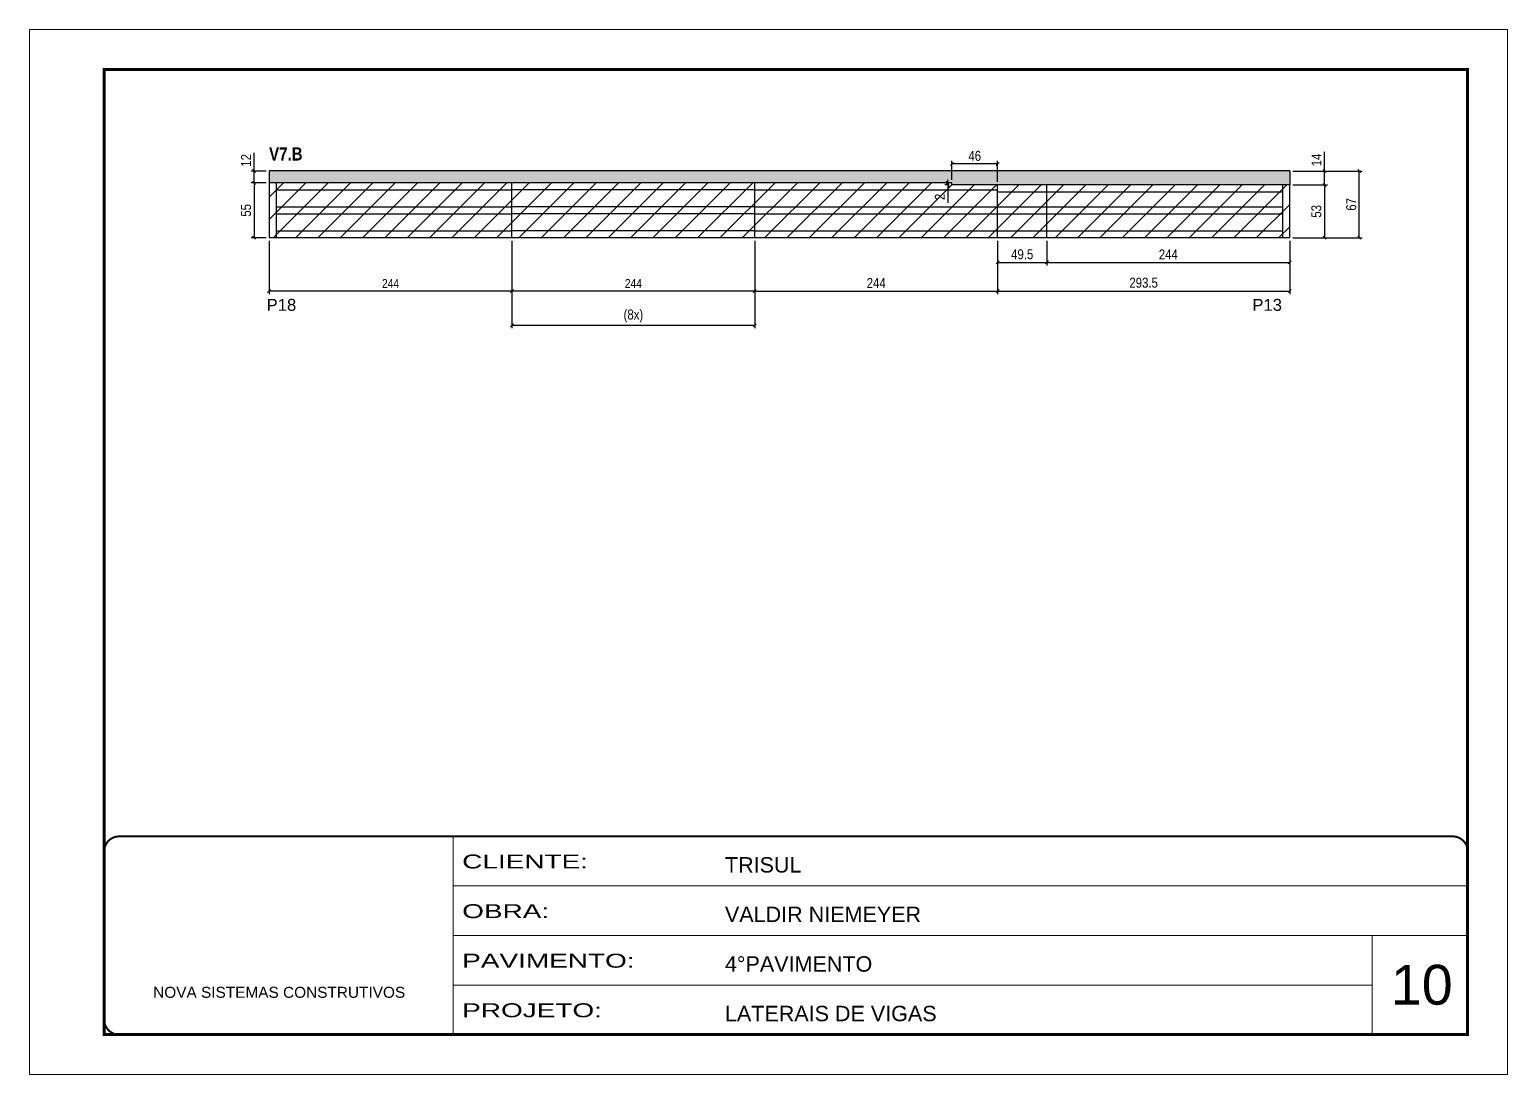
# Model space of a CAD drawing. Extents: x 3330 to 22105, y 1197 to 30204.
# Drawn here: x 14445 to 15930, y 26466 to 27516 of the extents above; entities that cross this region are included whole.
import ezdxf

# ---------------------------------------------------------------- set-up
doc = ezdxf.new("R2010")
doc.units = 0
doc.linetypes.add('CONTINUO', pattern=[0])
doc.linetypes.add('DASHED', pattern=[0.75, 0.5, -0.25])
for name, color, linetype in [('5', 5, 'Continuous'), ('COTA', 241, 'Continuous'), ('NOMENCLATURA', 7, 'Continuous'), ('Painéis', 200, 'Continuous'), ('SARR_2.2x7', 40, 'Continuous')]:
    doc.layers.add(name, color=color, linetype=linetype)
for name, color, linetype, lineweight in [('CARIMBO', 255, 'Continuous', 9), ('Folhas', 255, 'Continuous', 9), ('Hachura', 251, 'Continuous', 9), ('SARRAFO DE PRESSAO', 251, 'DASHED', 9)]:
    doc.layers.add(name, color=color, linetype=linetype, lineweight=lineweight)
doc.styles.add('ARIAL', font='arial.ttf')
doc.styles.add('COTA TECNICA', font='techl___.ttf', dxfattribs={"height": 10})
doc.styles.add('COTA TECNICA-50', font='techl___.ttf', dxfattribs={"height": 9})
doc.styles.get("Standard").update_dxf_attribs({"font": 'arial.ttf'})
doc.styles.add('TECNICA', font='techb___.ttf', dxfattribs={"height": 10})
doc.styles.add('Tecnologia', font='')
doc.styles.get('Tecnologia').set_extended_font_data('Forgotten Futurist')
doc.dimstyles.new('COTA PAINEL-50', dxfattribs={"dimtxt": 9, "dimasz": 3, "dimexe": 3, "dimexo": 3, "dimgap": 3, "dimtad": 1, "dimdec": 1, "dimzin": 12, "dimdsep": 46, "dimtxsty": 'COTA TECNICA-50', "dimblk1": 'OBLIQUE', "dimblk2": 'OBLIQUE', "dimsah": 1, "dimcen": 0.9, "dimclrd": 4, "dimclre": 4, "dimclrt": 240, "dimadec": 1, "dimazin": 3, "dimtfac": 1, "dimtdec": 1, "dimtmove": 0, "dimatfit": 3, "dimfxl": 1, "dimtolj": 1, "dimtzin": 12, "dimarcsym": 0})
doc.dimstyles.new('PAINEL', dxfattribs={"dimtxt": 10, "dimasz": 3, "dimexe": 3, "dimexo": 3, "dimgap": 3, "dimtad": 1, "dimdec": 1, "dimzin": 12, "dimdsep": 46, "dimtxsty": 'COTA TECNICA', "dimblk1": 'OBLIQUE', "dimblk2": 'OBLIQUE', "dimsah": 1, "dimcen": 0.9, "dimclrd": 4, "dimclre": 4, "dimclrt": 240, "dimadec": 1, "dimazin": 3, "dimtfac": 1, "dimtdec": 1, "dimtmove": 0, "dimatfit": 3, "dimfxl": 1, "dimtolj": 1, "dimtzin": 12, "dimarcsym": 0})

# ---------------------------------------------------------------- blocks, each defined once
blk = doc.blocks.new('9999999999')
at = {"color": 30, "linetype": 'CONTINUO'}
for p, q in [((98564.6, 34230.2), (98564.6, 34429.4)), ((98564.6, 34379.6), (99584, 34379.6)), ((98564.6, 34329.8), (99488, 34329.8)), ((99584, 34329.8), (99488, 34329.8)), ((99488, 34329.8), (99488, 34230.2)), ((98564.6, 34280), (99488, 34280))]:
    blk.add_line(p, q, dxfattribs=at)
at = {"color": 30, "linetype": 'CONTINUO', "const_width": 2}
blk.add_lwpolyline([(99584, 34230.2), (99584, 34414.4, 0.414214), (99569, 34429.4), (98229, 34429.4, 0.414214), (98214, 34414.4), (98214, 34245.2, 0.414214), (98229, 34230.2), (99584, 34230.2)], format="xyb", dxfattribs=at)
at = {"layer": 'Folhas'}
blk.add_lwpolyline([(98139, 34190.2), (99624, 34190.2), (99624, 35240.2), (98139, 35240.2)], close=True, dxfattribs=at)
at = {"layer": 'Folhas', "color": 30, "const_width": 3}
blk.add_lwpolyline([(98214, 34230.2), (99584, 34230.2), (99584, 35200.2), (98214, 35200.2)], close=True, dxfattribs=at)
at = {"color": 7, "linetype": 'Continuous', "ltscale": 5, "style": 'ARIAL'}
for s, height, p in [('TRISUL', 15.48, (98837.7, 34393.1)), ('VALDIR NIEMEYER', 15.483, (98837.7, 34343.3)), ('4°PAVIMENTO', 15.483, (98837.7, 34293.5)), ('NOVA SISTEMAS CONSTRUTIVOS', 11.059, (98263.2, 34267.2)), ('LATERAIS DE VIGAS', 15.483, (98837.7, 34243.7))]:
    blk.add_text(s, height=height, dxfattribs=at).set_placement(p)
at = {"layer": 'Folhas', "color": 7, "style": 'Tecnologia', "width": 1.5}
for s, p in [('CLIENTE:', (98573.7, 34397.2)), ('OBRA:', (98573.7, 34347.3)), ('PAVIMENTO:', (98573.7, 34297.5)), ('PROJETO:', (98573.7, 34247.7))]:
    blk.add_text(s, height=14, dxfattribs=at).set_placement(p)
blk = doc.blocks.new('_Oblique')
at = {"color": 0, "linetype": 'ByBlock', "lineweight": -2}
blk.add_line((-0.5, -0.5), (0.5, 0.5), dxfattribs=at)
blk = doc.blocks.new('*D1194')
at = {"layer": 'COTA', "color": 4, "linetype": 'ByBlock', "lineweight": -2, "transparency": 16777216}
for p, q in [((14929.3, 27303.8), (14929.3, 27250.2)), ((15173.3, 27303.8), (15173.3, 27250.2)), ((15173.3, 27253.2), (14929.3, 27253.2))]:
    blk.add_line(p, q, dxfattribs=at)
at = {"layer": 'Defpoints', "color": 0, "linetype": 'ByBlock', "transparency": 16777216}
for p in [(14929.3, 27306.8), (15173.3, 27306.8), (14929.3, 27253.2)]:
    blk.add_point(p, dxfattribs=at)
at = {"layer": 'COTA', "color": 4, "linetype": 'ByBlock', "lineweight": -2, "transparency": 16777216, "xscale": 3, "yscale": 3, "zscale": 3, "rotation": 180}
blk.add_blockref('_Oblique', (14929.3, 27253.2), dxfattribs=at)
at = {"layer": 'COTA', "color": 4, "linetype": 'ByBlock', "lineweight": -2, "transparency": 16777216, "xscale": 3, "yscale": 3, "zscale": 3}
blk.add_blockref('_Oblique', (15173.3, 27253.2), dxfattribs=at)
at = {"layer": 'COTA', "color": 240, "linetype": 'ByBlock', "transparency": 16777216, "insert": (15051.3, 27260.8), "char_height": 9, "attachment_point": 5, "style": 'COTA TECNICA-50'}
blk.add_mtext('\\A1;244', dxfattribs=at)
blk = doc.blocks.new('*D1195')
at = {"layer": 'COTA', "color": 4, "linetype": 'ByBlock', "lineweight": -2, "transparency": 16777216}
for p, q in [((14685.3, 27303.8), (14685.3, 27250.2)), ((14929.3, 27303.8), (14929.3, 27250.2)), ((14929.3, 27253.2), (14685.3, 27253.2))]:
    blk.add_line(p, q, dxfattribs=at)
at = {"layer": 'Defpoints', "color": 0, "linetype": 'ByBlock', "transparency": 16777216}
for p in [(14685.3, 27306.8), (14929.3, 27306.8), (14685.3, 27253.2)]:
    blk.add_point(p, dxfattribs=at)
at = {"layer": 'COTA', "color": 4, "linetype": 'ByBlock', "lineweight": -2, "transparency": 16777216, "xscale": 3, "yscale": 3, "zscale": 3, "rotation": 180}
blk.add_blockref('_Oblique', (14685.3, 27253.2), dxfattribs=at)
at = {"layer": 'COTA', "color": 4, "linetype": 'ByBlock', "lineweight": -2, "transparency": 16777216, "xscale": 3, "yscale": 3, "zscale": 3}
blk.add_blockref('_Oblique', (14929.3, 27253.2), dxfattribs=at)
at = {"layer": 'COTA', "color": 240, "linetype": 'ByBlock', "transparency": 16777216, "insert": (14807.3, 27260.8), "char_height": 9, "attachment_point": 5, "style": 'COTA TECNICA-50'}
blk.add_mtext('\\A1;244', dxfattribs=at)
blk = doc.blocks.new('*D1256')
at = {"layer": 'COTA', "color": 4, "linetype": 'ByBlock', "lineweight": -2, "transparency": 16777216}
for p, q in [((15173.3, 27303.8), (15173.3, 27250.2)), ((15417.3, 27303.8), (15417.3, 27250.2)), ((15173.3, 27253.2), (15417.3, 27253.2))]:
    blk.add_line(p, q, dxfattribs=at)
at = {"layer": 'Defpoints', "color": 0, "linetype": 'ByBlock', "transparency": 16777216}
for p in [(15173.3, 27306.8), (15417.3, 27306.8), (15417.3, 27253.2)]:
    blk.add_point(p, dxfattribs=at)
at = {"layer": 'COTA', "color": 4, "linetype": 'ByBlock', "lineweight": -2, "transparency": 16777216, "xscale": 3, "yscale": 3, "zscale": 3, "rotation": 180}
blk.add_blockref('_Oblique', (15173.3, 27253.2), dxfattribs=at)
at = {"layer": 'COTA', "color": 4, "linetype": 'ByBlock', "lineweight": -2, "transparency": 16777216, "xscale": 3, "yscale": 3, "zscale": 3}
blk.add_blockref('_Oblique', (15417.3, 27253.2), dxfattribs=at)
at = {"layer": 'COTA', "color": 240, "linetype": 'ByBlock', "transparency": 16777216, "insert": (15295.3, 27261.3), "char_height": 10, "attachment_point": 5, "style": 'COTA TECNICA'}
blk.add_mtext('\\A1;244', dxfattribs=at)
blk = doc.blocks.new('*D1257')
at = {"layer": 'COTA', "color": 4, "linetype": 'ByBlock', "lineweight": -2, "transparency": 16777216}
for p, q in [((15745.8, 27373.8), (15745.8, 27393)), ((15713.8, 27373.8), (15748.8, 27373.8)), ((15745.8, 27359.8), (15745.8, 27373.8)), ((15713.8, 27359.8), (15748.8, 27359.8))]:
    blk.add_line(p, q, dxfattribs=at)
at = {"layer": 'Defpoints', "color": 0, "linetype": 'ByBlock', "transparency": 16777216}
for p in [(15710.8, 27373.8), (15745.8, 27373.8), (15710.8, 27359.8)]:
    blk.add_point(p, dxfattribs=at)
at = {"layer": 'COTA', "color": 4, "linetype": 'ByBlock', "lineweight": -2, "transparency": 16777216, "xscale": 3, "yscale": 3, "zscale": 3}
for p, rotation in [((15745.8, 27373.8), 90), ((15745.8, 27359.8), 270)]:
    blk.add_blockref('_Oblique', p, dxfattribs=dict(at, rotation=rotation))
at = {"layer": 'COTA', "color": 240, "linetype": 'ByBlock', "transparency": 16777216, "insert": (15737.7, 27384.9), "char_height": 10, "attachment_point": 5, "rotation": 90, "style": 'COTA TECNICA'}
blk.add_mtext('\\A1;14', dxfattribs=at)
blk = doc.blocks.new('*D1258')
at = {"layer": 'COTA', "color": 4, "linetype": 'ByBlock', "lineweight": -2, "transparency": 16777216}
for p, q in [((15713.8, 27359.8), (15748.8, 27359.8)), ((15745.8, 27359.8), (15745.8, 27306.8)), ((15713.8, 27306.8), (15748.8, 27306.8))]:
    blk.add_line(p, q, dxfattribs=at)
at = {"layer": 'Defpoints', "color": 0, "linetype": 'ByBlock', "transparency": 16777216}
for p in [(15710.8, 27359.8), (15710.8, 27306.8), (15745.8, 27306.8)]:
    blk.add_point(p, dxfattribs=at)
at = {"layer": 'COTA', "color": 4, "linetype": 'ByBlock', "lineweight": -2, "transparency": 16777216, "xscale": 3, "yscale": 3, "zscale": 3}
for p, rotation in [((15745.8, 27359.8), 90), ((15745.8, 27306.8), 270)]:
    blk.add_blockref('_Oblique', p, dxfattribs=dict(at, rotation=rotation))
at = {"layer": 'COTA', "color": 240, "linetype": 'ByBlock', "transparency": 16777216, "insert": (15737.6, 27333.3), "char_height": 10, "attachment_point": 5, "rotation": 90, "style": 'COTA TECNICA'}
blk.add_mtext('\\A1;53', dxfattribs=at)
blk = doc.blocks.new('*D1259')
at = {"layer": 'COTA', "color": 4, "linetype": 'ByBlock', "lineweight": -2, "transparency": 16777216}
for p, q in [((15713.8, 27373.8), (15783.7, 27373.8)), ((15780.7, 27306.8), (15780.7, 27373.8)), ((15713.8, 27306.8), (15783.7, 27306.8))]:
    blk.add_line(p, q, dxfattribs=at)
at = {"layer": 'Defpoints', "color": 0, "linetype": 'ByBlock', "transparency": 16777216}
for p in [(15710.8, 27373.8), (15780.7, 27373.8), (15710.8, 27306.8)]:
    blk.add_point(p, dxfattribs=at)
at = {"layer": 'COTA', "color": 4, "linetype": 'ByBlock', "lineweight": -2, "transparency": 16777216, "xscale": 3, "yscale": 3, "zscale": 3}
for p, rotation in [((15780.7, 27373.8), 90), ((15780.7, 27306.8), 270)]:
    blk.add_blockref('_Oblique', p, dxfattribs=dict(at, rotation=rotation))
at = {"layer": 'COTA', "color": 240, "linetype": 'ByBlock', "transparency": 16777216, "insert": (15772.6, 27340.3), "char_height": 10, "attachment_point": 5, "rotation": 90, "style": 'COTA TECNICA'}
blk.add_mtext('\\A1;67', dxfattribs=at)
blk = doc.blocks.new('*D1260')
at = {"layer": 'COTA', "color": 4, "linetype": 'ByBlock', "lineweight": -2, "transparency": 16777216}
for p, q in [((14929.3, 27303.8), (14929.3, 27215.9)), ((15173.3, 27303.8), (15173.3, 27215.9)), ((14929.3, 27218.9), (15173.3, 27218.9))]:
    blk.add_line(p, q, dxfattribs=at)
at = {"layer": 'Defpoints', "color": 0, "linetype": 'ByBlock', "transparency": 16777216}
for p in [(14929.3, 27306.8), (15173.3, 27306.8), (15173.3, 27218.9)]:
    blk.add_point(p, dxfattribs=at)
at = {"layer": 'COTA', "color": 4, "linetype": 'ByBlock', "lineweight": -2, "transparency": 16777216, "xscale": 3, "yscale": 3, "zscale": 3, "rotation": 180}
blk.add_blockref('_Oblique', (14929.3, 27218.9), dxfattribs=at)
at = {"layer": 'COTA', "color": 4, "linetype": 'ByBlock', "lineweight": -2, "transparency": 16777216, "xscale": 3, "yscale": 3, "zscale": 3}
blk.add_blockref('_Oblique', (15173.3, 27218.9), dxfattribs=at)
at = {"layer": 'COTA', "color": 240, "linetype": 'ByBlock', "transparency": 16777216, "insert": (15051.3, 27228.1), "char_height": 10, "attachment_point": 5, "style": 'COTA TECNICA'}
blk.add_mtext('\\A1;(8x)', dxfattribs=at)
blk = doc.blocks.new('*D1261')
at = {"layer": 'COTA', "color": 4, "linetype": 'ByBlock', "lineweight": -2, "transparency": 16777216}
for p, q in [((15417.3, 27303.8), (15417.3, 27250.2)), ((15710.8, 27303.8), (15710.8, 27250.2)), ((15417.3, 27253.2), (15710.8, 27253.2))]:
    blk.add_line(p, q, dxfattribs=at)
at = {"layer": 'Defpoints', "color": 0, "linetype": 'ByBlock', "transparency": 16777216}
for p in [(15417.3, 27306.8), (15710.8, 27306.8), (15710.8, 27253.2)]:
    blk.add_point(p, dxfattribs=at)
at = {"layer": 'COTA', "color": 4, "linetype": 'ByBlock', "lineweight": -2, "transparency": 16777216, "xscale": 3, "yscale": 3, "zscale": 3, "rotation": 180}
blk.add_blockref('_Oblique', (15417.3, 27253.2), dxfattribs=at)
at = {"layer": 'COTA', "color": 4, "linetype": 'ByBlock', "lineweight": -2, "transparency": 16777216, "xscale": 3, "yscale": 3, "zscale": 3}
blk.add_blockref('_Oblique', (15710.8, 27253.2), dxfattribs=at)
at = {"layer": 'COTA', "color": 240, "linetype": 'ByBlock', "transparency": 16777216, "insert": (15564, 27261.5), "char_height": 10, "attachment_point": 5, "style": 'COTA TECNICA'}
blk.add_mtext('\\A1;293.5', dxfattribs=at)
blk = doc.blocks.new('*D1262')
at = {"layer": 'COTA', "color": 4, "linetype": 'ByBlock', "lineweight": -2, "transparency": 16777216}
for p, q in [((15417.3, 27303.8), (15417.3, 27278.9)), ((15466.8, 27303.8), (15466.8, 27278.9)), ((15417.3, 27281.9), (15466.8, 27281.9))]:
    blk.add_line(p, q, dxfattribs=at)
at = {"layer": 'Defpoints', "color": 0, "linetype": 'ByBlock', "transparency": 16777216}
for p in [(15417.3, 27306.8), (15466.8, 27306.8), (15466.8, 27281.9)]:
    blk.add_point(p, dxfattribs=at)
at = {"layer": 'COTA', "color": 4, "linetype": 'ByBlock', "lineweight": -2, "transparency": 16777216, "xscale": 3, "yscale": 3, "zscale": 3, "rotation": 180}
blk.add_blockref('_Oblique', (15417.3, 27281.9), dxfattribs=at)
at = {"layer": 'COTA', "color": 4, "linetype": 'ByBlock', "lineweight": -2, "transparency": 16777216, "xscale": 3, "yscale": 3, "zscale": 3}
blk.add_blockref('_Oblique', (15466.8, 27281.9), dxfattribs=at)
at = {"layer": 'COTA', "color": 240, "linetype": 'ByBlock', "transparency": 16777216, "insert": (15442, 27290.1), "char_height": 10, "attachment_point": 5, "style": 'COTA TECNICA'}
blk.add_mtext('\\A1;49.5', dxfattribs=at)
blk = doc.blocks.new('*D1263')
at = {"layer": 'COTA', "color": 4, "linetype": 'ByBlock', "lineweight": -2, "transparency": 16777216}
for p, q in [((15466.8, 27303.8), (15466.8, 27278.9)), ((15710.8, 27303.8), (15710.8, 27278.9)), ((15466.8, 27281.9), (15710.8, 27281.9))]:
    blk.add_line(p, q, dxfattribs=at)
at = {"layer": 'Defpoints', "color": 0, "linetype": 'ByBlock', "transparency": 16777216}
for p in [(15466.8, 27306.8), (15710.8, 27306.8), (15710.8, 27281.9)]:
    blk.add_point(p, dxfattribs=at)
at = {"layer": 'COTA', "color": 4, "linetype": 'ByBlock', "lineweight": -2, "transparency": 16777216, "xscale": 3, "yscale": 3, "zscale": 3, "rotation": 180}
blk.add_blockref('_Oblique', (15466.8, 27281.9), dxfattribs=at)
at = {"layer": 'COTA', "color": 4, "linetype": 'ByBlock', "lineweight": -2, "transparency": 16777216, "xscale": 3, "yscale": 3, "zscale": 3}
blk.add_blockref('_Oblique', (15710.8, 27281.9), dxfattribs=at)
at = {"layer": 'COTA', "color": 240, "linetype": 'ByBlock', "transparency": 16777216, "insert": (15588.8, 27290), "char_height": 10, "attachment_point": 5, "style": 'COTA TECNICA'}
blk.add_mtext('\\A1;244', dxfattribs=at)
blk = doc.blocks.new('*D1264')
at = {"layer": 'COTA', "color": 4, "linetype": 'ByBlock', "lineweight": -2, "transparency": 16777216}
for p, q in [((15371.3, 27364.8), (15371.3, 27383.9)), ((15417.3, 27362.8), (15417.3, 27383.9)), ((15417.3, 27380.9), (15371.3, 27380.9))]:
    blk.add_line(p, q, dxfattribs=at)
at = {"layer": 'Defpoints', "color": 0, "linetype": 'ByBlock', "transparency": 16777216}
for p in [(15371.3, 27380.9), (15371.3, 27361.8), (15417.3, 27359.8)]:
    blk.add_point(p, dxfattribs=at)
at = {"layer": 'COTA', "color": 4, "linetype": 'ByBlock', "lineweight": -2, "transparency": 16777216, "xscale": 3, "yscale": 3, "zscale": 3, "rotation": 180}
blk.add_blockref('_Oblique', (15371.3, 27380.9), dxfattribs=at)
at = {"layer": 'COTA', "color": 4, "linetype": 'ByBlock', "lineweight": -2, "transparency": 16777216, "xscale": 3, "yscale": 3, "zscale": 3}
blk.add_blockref('_Oblique', (15417.3, 27380.9), dxfattribs=at)
at = {"layer": 'COTA', "color": 240, "linetype": 'ByBlock', "transparency": 16777216, "insert": (15394.3, 27389), "char_height": 10, "attachment_point": 5, "style": 'COTA TECNICA'}
blk.add_mtext('\\A1;46', dxfattribs=at)
blk = doc.blocks.new('*D1265')
at = {"layer": 'COTA', "color": 4, "linetype": 'ByBlock', "lineweight": -2, "transparency": 16777216}
for p, q in [((15368.3, 27361.8), (15364.2, 27361.8)), ((15368.3, 27359.8), (15364.2, 27359.8)), ((15367.2, 27361.8), (15367.2, 27364.8)), ((15367.2, 27361.8), (15367.2, 27359.8)), ((15367.2, 27359.8), (15367.2, 27341.7))]:
    blk.add_line(p, q, dxfattribs=at)
at = {"layer": 'Defpoints', "color": 0, "linetype": 'ByBlock', "transparency": 16777216}
for p in [(15367.2, 27359.8), (15371.3, 27361.8), (15371.3, 27359.8)]:
    blk.add_point(p, dxfattribs=at)
at = {"layer": 'COTA', "color": 4, "linetype": 'ByBlock', "lineweight": -2, "transparency": 16777216, "xscale": 3, "yscale": 3, "zscale": 3}
for p, rotation in [((15367.2, 27361.8), 270), ((15367.2, 27359.8), 90)]:
    blk.add_blockref('_Oblique', p, dxfattribs=dict(at, rotation=rotation))
at = {"layer": 'COTA', "color": 240, "linetype": 'ByBlock', "transparency": 16777216, "insert": (15359.2, 27347.8), "char_height": 10, "attachment_point": 5, "rotation": 90, "style": 'COTA TECNICA'}
blk.add_mtext('\\A1;2', dxfattribs=at)
blk = doc.blocks.new('*D1266')
at = {"layer": 'COTA', "color": 4, "linetype": 'ByBlock', "lineweight": -2, "transparency": 16777216}
for p, q in [((14682.3, 27361.8), (14667.2, 27361.8)), ((14670.2, 27361.8), (14670.2, 27306.8)), ((14682.3, 27306.8), (14667.2, 27306.8))]:
    blk.add_line(p, q, dxfattribs=at)
at = {"layer": 'Defpoints', "color": 0, "linetype": 'ByBlock', "transparency": 16777216}
for p in [(14685.3, 27361.8), (14670.2, 27306.8), (14685.3, 27306.8)]:
    blk.add_point(p, dxfattribs=at)
at = {"layer": 'COTA', "color": 4, "linetype": 'ByBlock', "lineweight": -2, "transparency": 16777216, "xscale": 3, "yscale": 3, "zscale": 3}
for p, rotation in [((14670.2, 27361.8), 90), ((14670.2, 27306.8), 270)]:
    blk.add_blockref('_Oblique', p, dxfattribs=dict(at, rotation=rotation))
at = {"layer": 'COTA', "color": 240, "linetype": 'ByBlock', "transparency": 16777216, "insert": (14662.1, 27334.3), "char_height": 10, "attachment_point": 5, "rotation": 90, "style": 'COTA TECNICA'}
blk.add_mtext('\\A1;55', dxfattribs=at)
blk = doc.blocks.new('*D1267')
at = {"layer": 'COTA', "color": 4, "linetype": 'ByBlock', "lineweight": -2, "transparency": 16777216}
for p, q in [((14670.2, 27373.8), (14670.2, 27392.2)), ((14682.3, 27373.8), (14667.2, 27373.8)), ((14670.2, 27361.8), (14670.2, 27373.8)), ((14682.3, 27361.8), (14667.2, 27361.8))]:
    blk.add_line(p, q, dxfattribs=at)
at = {"layer": 'Defpoints', "color": 0, "linetype": 'ByBlock', "transparency": 16777216}
for p in [(14670.2, 27373.8), (14685.3, 27373.8), (14685.3, 27361.8)]:
    blk.add_point(p, dxfattribs=at)
at = {"layer": 'COTA', "color": 4, "linetype": 'ByBlock', "lineweight": -2, "transparency": 16777216, "xscale": 3, "yscale": 3, "zscale": 3}
for p, rotation in [((14670.2, 27373.8), 90), ((14670.2, 27361.8), 270)]:
    blk.add_blockref('_Oblique', p, dxfattribs=dict(at, rotation=rotation))
at = {"layer": 'COTA', "color": 240, "linetype": 'ByBlock', "transparency": 16777216, "insert": (14662.1, 27384.5), "char_height": 10, "attachment_point": 5, "rotation": 90, "style": 'COTA TECNICA'}
blk.add_mtext('\\A1;12', dxfattribs=at)

msp = doc.modelspace()

# ---------------------------------------------------------------- hatches: boundary and pattern name
at = {"layer": 'COTA', "linetype": 'ByBlock'}
h = msp.add_hatch(dxfattribs=at)
h.set_pattern_fill('AR-CONC', color=256, scale=0.03)
h.set_pattern_definition([(50, (-116174.9415, -5427.082), (5.46554007, -0.47817257), [0.5715, -6.2865]), (355, (-116174.9415, -5427.082), (-1.05730264, 5.73170536), [0.4572, -5.02921753]), (100.4514447, (-116174.486, -5427.122), (4.40823741, 5.25353256), [0.48570026, -5.34270734]), (46.1842, (-116174.9415, -5425.558), (8.13237123, -1.26126984), [0.85725, -9.42975]), (96.6355576, (-116174.264, -5425.663), (7.122124, 7.42278374), [0.7285507, -8.01406824]), (351.184151, (-116174.9415, -5425.558), (7.122124, 7.42278374), [0.685799, -7.54379196]), (21, (-116174.1795, -5425.939), (4.54843174, -3.06795595), [0.5715, -6.2865]), (326, (-116174.1795, -5425.939), (1.85406085, 5.52563898), [0.4572, -5.0292]), (71.451445, (-116173.8004, -5426.195), (6.40249258, 2.45768307), [0.48570026, -5.34269813]), (37.5, (-116174.9415, -5427.0821), (0.092658098, 2.536651166), [0, -4.96824, 0, -5.1054, 0, -5.04825]), (7.5, (-116174.9415, -5427.0821), (2.004589875, 3.005417245), [0, -2.91084, 0, -4.85394, 0, -1.92405]), (327.5, (-116176.6407, -5427.0821), (4.067717855, -0.17186232), [0, -1.905, 0, -5.9436, 0, -7.8867]), (317.5, (-116177.4027, -5427.082), (4.44387544, 0.76279473), [0, -2.4765, 0, -3.94716, 0, -5.6007])])
h.paths.add_polyline_path([(15710.75, 27359.85), (15710.75, 27373.85), (14685.25, 27373.85), (14685.25, 27361.85), (15371.25, 27361.85), (15371.25, 27359.85)])
at = {"layer": 'Hachura', "linetype": 'ByBlock'}
h = msp.add_hatch(dxfattribs=at)
h.set_pattern_fill('ANSI31', color=256, scale=5)
h.paths.add_polyline_path([(15710.75, 27359.85), (15466.75, 27359.85), (15466.75, 27306.85), (15710.75, 27306.85)])
h.paths.add_polyline_path([(15466.75, 27359.85), (15417.25, 27359.85), (15417.25, 27306.85), (15466.75, 27306.85)])
h.paths.add_polyline_path([(15417.25, 27359.85), (15371.25, 27359.85), (15371.25, 27361.85), (15173.25, 27361.85), (15173.25, 27306.85), (15417.25, 27306.85)])
h.paths.add_polyline_path([(15173.25, 27361.85), (14929.25, 27361.85), (14929.25, 27306.85), (15173.25, 27306.85)])
h.paths.add_polyline_path([(14929.25, 27361.85), (14685.25, 27361.85), (14685.25, 27306.85), (14929.25, 27306.85)])
h.paths.add_polyline_path([(15369.13, 27341.55), (15369.13, 27354.53), (15348.54, 27354.53), (15348.54, 27341.55)], flags=24)

# ---------------------------------------------------------------- linework, layer by layer
at = {"layer": 'COTA', "linetype": 'ByBlock'}
for p, q in [((15710.75, 27373.85), (14685.25, 27373.85)), ((14685.25, 27373.85), (14685.25, 27361.85)), ((15710.75, 27373.85), (15710.75, 27359.85))]:
    msp.add_line(p, q, dxfattribs=at)
at = {"layer": 'Painéis', "linetype": 'Continuous'}
for p, q in [((14685.25, 27361.85), (14685.25, 27306.85)), ((15371.25, 27361.85), (14685.25, 27361.85)), ((14929.25, 27306.85), (14929.25, 27361.85)), ((15173.25, 27306.85), (15173.25, 27361.85)), ((15371.25, 27359.85), (15371.25, 27361.85)), ((15710.75, 27359.85), (15371.25, 27359.85)), ((15417.25, 27306.85), (15417.25, 27359.85)), ((15466.75, 27306.85), (15466.75, 27359.88)), ((15710.75, 27306.85), (15710.75, 27359.85)), ((14685.25, 27306.85), (15710.75, 27306.85))]:
    msp.add_line(p, q, dxfattribs=at)
at = {"layer": 'SARR_2.2x7', "linetype": 'Continuous'}
for p, q in [((14692.25, 27361.85), (14692.25, 27306.85)), ((14692.25, 27354.85), (14929.25, 27354.85)), ((15173.25, 27354.85), (14929.25, 27354.85)), ((15173.25, 27354.85), (15417.25, 27354.85)), ((15703.75, 27306.85), (15703.75, 27359.85)), ((15417.25, 27352.85), (15703.75, 27352.85)), ((14692.25, 27337.84), (14929.25, 27337.84)), ((14692.25, 27330.84), (14929.25, 27330.84)), ((15173.25, 27337.84), (14929.25, 27337.84)), ((15173.25, 27330.84), (14929.25, 27330.84)), ((15173.25, 27337.84), (15417.25, 27337.84)), ((15173.25, 27330.84), (15417.25, 27330.84)), ((15417.25, 27337.84), (15703.75, 27337.84)), ((15417.25, 27330.84), (15703.75, 27330.84)), ((14692.25, 27313.85), (14929.25, 27313.85)), ((15173.25, 27313.85), (14929.25, 27313.85)), ((15173.25, 27313.85), (15417.25, 27313.85)), ((15417.25, 27313.85), (15703.75, 27313.85))]:
    msp.add_line(p, q, dxfattribs=at)

# ---------------------------------------------------------------- block references
at = {"layer": 'SARRAFO DE PRESSAO', "color": 6, "linetype": 'ByBlock'}
msp.add_blockref('9999999999', (-83694.42, -7724.23), dxfattribs=at)

# ---------------------------------------------------------------- texts
at = {"layer": '5', "linetype": 'Continuous'}
for s, p in [('P18', (14682.72, 27233.32)), ('P13', (15673.17, 27233.32))]:
    msp.add_text(s, height=12, rotation=359.99996, dxfattribs=at).set_placement(p)
at = {"layer": 'CARIMBO', "style": 'ARIAL'}
msp.add_text('10', height=40, dxfattribs=at).set_placement((15812.42, 26536.12))
at = {"layer": 'NOMENCLATURA', "style": 'TECNICA'}
msp.add_text('V7.B', height=13.2, dxfattribs=at).set_placement((14685.25, 27384.37))

# ---------------------------------------------------------------- dimensions: what is measured, and where the dimension line sits
at = {"layer": 'COTA', "linetype": 'ByBlock'}
for base, p1, p2, picture, middle in [((14670.17, 27373.85), (14685.25, 27361.85), (14685.25, 27373.85), '*D1267', (14662.11, 27384.5)), ((15745.79, 27373.85), (15710.75, 27359.85), (15710.75, 27373.85), '*D1257', (15737.71, 27384.9)), ((15780.68, 27373.85), (15710.75, 27306.85), (15710.75, 27373.85), '*D1259', (15772.58, 27340.35)), ((14670.17, 27306.85), (14685.25, 27361.85), (14685.25, 27306.85), '*D1266', (14662.06, 27334.35)), ((15367.2, 27359.85), (15371.25, 27361.85), (15371.25, 27359.85), '*D1265', (15359.2, 27347.79)), ((15745.79, 27306.85), (15710.75, 27359.85), (15710.75, 27306.85), '*D1258', (15737.57, 27333.35))]:
    dim = msp.add_linear_dim(base=base, p1=p1, p2=p2, angle=90, dimstyle='PAINEL', dxfattribs=at)
    dim.commit()
    dim.dimension.update_dxf_attribs({"geometry": picture, "text_midpoint": middle})
for base, p1, p2, picture, middle in [((15371.25, 27380.93), (15417.25, 27359.85), (15371.25, 27361.85), '*D1264', (15394.25, 27389.03)), ((15417.25, 27253.22), (15173.25, 27306.85), (15417.25, 27306.85), '*D1256', (15295.25, 27261.29)), ((15710.75, 27253.22), (15417.25, 27306.85), (15710.75, 27306.85), '*D1261', (15564, 27261.46)), ((15466.75, 27281.95), (15417.25, 27306.85), (15466.75, 27306.85), '*D1262', (15442, 27290.09))]:
    dim = msp.add_linear_dim(base=base, p1=p1, p2=p2, dimstyle='PAINEL', dxfattribs=at)
    dim.commit()
    dim.dimension.update_dxf_attribs({"geometry": picture, "text_midpoint": middle})
dim = msp.add_linear_dim(base=(14685.25, 27253.22), p1=(14929.25, 27306.85), p2=(14685.25, 27306.85), angle=180, dimstyle='COTA PAINEL-50', override={"dimarcsym": 1}, dxfattribs=at)
dim.commit()
dim.dimension.update_dxf_attribs({"geometry": '*D1195', "text_midpoint": (14807.25, 27260.78)})
for base, p1, p2, dimstyle, override, picture, middle in [((14929.25, 27253.22), (15173.25, 27306.85), (14929.25, 27306.85), 'COTA PAINEL-50', {"dimarcsym": 1}, '*D1194', (15051.25, 27260.78)), ((15710.75, 27281.95), (15466.75, 27306.85), (15710.75, 27306.85), 'PAINEL', {"dimtmove": 1}, '*D1263', (15588.75, 27290.02))]:
    dim = msp.add_linear_dim(base=base, p1=p1, p2=p2, dimstyle=dimstyle, override=override, dxfattribs=at)
    dim.commit()
    dim.dimension.update_dxf_attribs({"geometry": picture, "text_midpoint": middle})
dim = msp.add_linear_dim(base=(15173.25, 27218.86), p1=(14929.25, 27306.85), p2=(15173.25, 27306.85), text='(8x)', dimstyle='PAINEL', dxfattribs=at)
dim.commit()
dim.dimension.update_dxf_attribs({"geometry": '*D1260', "text_midpoint": (15051.25, 27228.08)})

doc.saveas('drawing.dxf')
